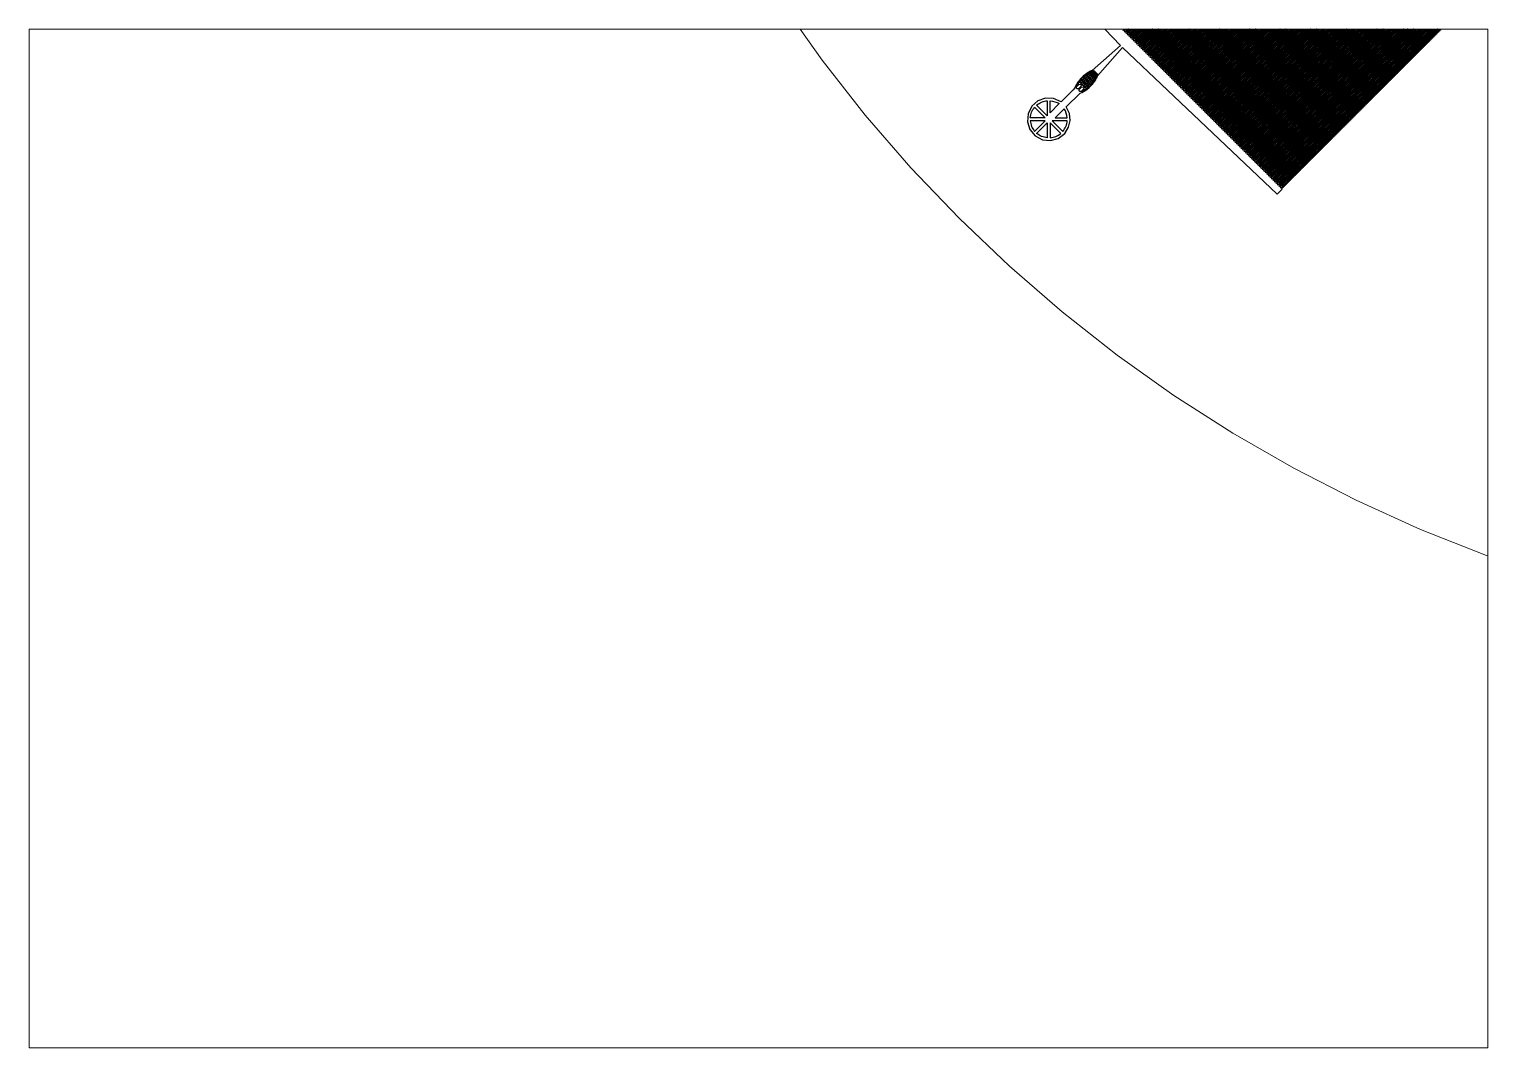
# Paper-space layout 'Layout6' of a CAD drawing. Extents: x 1.14 to 10.22, y 0.79 to 7.14.
# The model-space entities are those that its viewports show. They can reach past a viewport. Long polylines and large blocks are cut down to what shows.
import ezdxf

# ---------------------------------------------------------------- set-up
doc = ezdxf.new("R2010")
doc.units = 13
doc.header["$MEASUREMENT"] = 0
doc.layers.add('Main Layer', color=7, linetype='Continuous', lineweight=0)

# ---------------------------------------------------------------- blocks, each defined once
blk = doc.blocks.new('row')
blk.add_lwpolyline([(-20, -1000, -0.774597), (-20, -1039), (-20, -1050, -0.774597), (-20, -1089), (-20, -1100, -0.774597), (-20, -1139), (-20, -1150, -0.774597), (-20, -1189), (-20, -1200, -0.774597), (-20, -1239), (-20, -1250, -0.774597), (-20, -1289), (-20, -1300, -0.774597), (-20, -1339), (-20, -1350, -0.774597), (-20, -1389), (-20, -1400, -0.774597), (-20, -1439), (-20, -1450, -0.774597), (-20, -1489), (-20, -1500, -0.774597), (-20, -1539), (-20, -1550, -0.774597), (-20, -1589), (-20, -1600, -0.774597), (-20, -1639), (-20, -1650, -0.774597), (-20, -1689), (-20, -1700, -0.774597), (-20, -1739), (-20, -1750, -0.774597), (-20, -1789), (-20, -1800, -0.774597), (-20, -1839), (-20, -1850, -0.774597), (-20, -1889), (-20, -1900, -0.774597), (-20, -1939), (-20, -1950, -0.774597), (-20, -1989), (-20, -2000, -0.774597), (-20, -2039), (-20, -2050, -0.774597), (-20, -2089), (-20, -2100, -0.774597), (-20, -2139), (-20, -2150, -0.774597), (-20, -2189), (-20, -2200, -0.774597), (-20, -2239), (-20, -2250, -0.774597), (-20, -2289), (-20, -2300, -0.774597), (-20, -2339), (-20, -2350, -0.774597), (-20, -2389), (-20, -2400, -0.774597), (-20, -2439), (-20, -2450, -0.774597), (-20, -2489), (-20, -2500, -0.774597), (-20, -2539), (-20, -2550, -0.774597), (-20, -2589), (-20, -2600, -0.774597), (-20, -2639), (-20, -2650, -0.774597), (-20, -2689), (-20, -2700, -0.774597), (-20, -2739), (-20, -2750, -0.774597), (-20, -2789), (-20, -2800, -0.774597), (-20, -2839), (-20, -2850, -0.774597), (-20, -2889), (-20, -2900, -0.774597), (-20, -2939), (-20, -2950, -0.774597), (-20, -2989), (-20, -3000, -0.774597), (-20, -3039), (-20, -3050, -0.774597), (-20, -3089), (-20, -3100, -0.774597), (-20, -3139), (-20, -3150, -0.774597), (-20, -3189), (-20, -3200, -0.774597), (-20, -3239), (-20, -3250, -0.774597), (-20, -3289), (-20, -3300, -0.774597), (-20, -3339), (-20, -3350, -0.774597), (-20, -3389), (-20, -3400, -0.774597), (-20, -3439), (-20, -3450, -0.774597), (-20, -3489), (-20, -3500, -0.774597), (-20, -3539), (-20, -3550, -0.774597), (-20, -3589), (-20, -3600, -0.774597), (-20, -3639), (-20, -3650, -0.774597), (-20, -3689), (-20, -3700, -0.774597), (-20, -3739), (-20, -3750, -0.774597), (-20, -3789), (-20, -3800, -0.774597), (-20, -3839), (-20, -3850, -0.774597), (-20, -3889), (-20, -3900, -0.774597), (-20, -3939), (-20, -3950, -0.774597), (-20, -3989), (-20, -4000, -0.774597), (-20, -4039), (-20, -4050, -0.774597), (-20, -4089), (-20, -4100, -0.774597), (-20, -4139), (-20, -4150, -0.774597), (-20, -4189), (-20, -4200, -0.774597), (-20, -4239), (-20, -4250, -0.774597), (-20, -4289), (-20, -4300, -0.774597), (-20, -4339), (-20, -4350, -0.774597), (-20, -4389), (-20, -4400, -0.774597), (-20, -4439), (-20, -4450, -0.774597), (-20, -4489), (-20, -4500, -0.774597), (-20, -4539), (-20, -4550, -0.774597), (-20, -4589), (-20, -4600, -0.774597), (-20, -4639), (-20, -4650, -0.774597), (-20, -4689), (-20, -4700, -0.774597), (-20, -4739), (-20, -4750, -0.774597), (-20, -4789), (-20, -4800, -0.774597), (-20, -4839), (-20, -4850, -0.774597), (-20, -4889), (-20, -4900, -0.774597), (-20, -4939), (-20, -4950, -0.774597), (-20, -4989), (-20, -5000, -0.774597), (-20, -5039), (-20, -5050, -0.774597), (-20, -5089), (-20, -5100, -0.774597), (-20, -5139), (-20, -5150, -0.774597), (-20, -5189), (-20, -5200, -0.774597), (-20, -5239), (-20, -5250, -0.774597), (-20, -5289), (-20, -5300, -0.774597), (-20, -5339), (-20, -5350, -0.774597), (-20, -5389), (-20, -5400, -0.774597), (-20, -5439), (-20, -5450, -0.774597), (-20, -5489), (-20, -5500, -0.774597), (-20, -5539), (-20, -5550, -0.774597), (-20, -5589), (-20, -5600, -0.774597), (-20, -5639), (-20, -5650, -0.774597), (-20, -5689), (-20, -5700, -0.774597), (-20, -5739), (-20, -5750, -0.774597), (-20, -5789), (-20, -5800, -0.774597), (-20, -5839), (-20, -5850, -0.774597), (-20, -5889), (-20, -5900, -0.774597), (-20, -5939), (-20, -5950, -0.774597), (-20, -5989), (-20, -6000, -0.774597), (-20, -6039), (-20, -6050, -0.774597), (-20, -6089), (-20, -6100, -0.774597), (-20, -6139), (-20, -6150, -0.774597), (-20, -6189), (-20, -6200, -0.774597), (-20, -6239), (-20, -6250, -0.774597), (-20, -6289), (-20, -6300, -0.774597), (-20, -6339), (-20, -6350, -0.774597), (-20, -6389), (-20, -6400, -0.774597), (-20, -6439), (-20, -6450, -0.774597), (-20, -6489), (-20, -6500, -0.774597), (-20, -6539), (-20, -6550, -0.774597), (-20, -6589), (-20, -6600, -0.774597), (-20, -6639), (-20, -6650, -0.774597), (-20, -6689), (-20, -6700, -0.774597), (-20, -6739), (-20, -6750, -0.774597), (-20, -6789), (-20, -6800, -0.774597), (-20, -6839), (-20, -6850, -0.774597), (-20, -6889), (-20, -6900, -0.774597), (-20, -6939), (-20, -6950, -0.774597), (-20, -6989), (-20, -7000, -0.774597), (-20, -7039), (-20, -7050, -0.774597), (-20, -7089), (-20, -7100, -0.774597), (-20, -7139), (-20, -7150, -0.774597), (-20, -7189), (-20, -7200, -0.774597), (-20, -7239), (-20, -7250, -0.774597), (-20, -7289), (-20, -7300, -0.774597), (-20, -7339), (-20, -7350, -0.774597), (-20, -7389), (-20, -7400, -0.774597), (-20, -7439), (-20, -7450, -0.774597), (-20, -7489), (-20, -7500, -0.774597), (-20, -7539), (-20, -7550, -0.774597), (-20, -7589), (-20, -7600, -0.774597), (-20, -7639), (-20, -7650, -0.774597), (-20, -7689), (-20, -7700, -0.774597), (-20, -7739), (-20, -7750, -0.774597), (-20, -7789), (-20, -7800, -0.774597), (-20, -7839), (-20, -7850, -0.774597), (-20, -7889), (-20, -7900, -0.774597), (-20, -7939), (-20, -7950, -0.774597), (-20, -7989), (-20, -8000, -0.774597), (-20, -8039), (-20, -8050, -0.774597), (-20, -8089), (-20, -8100, -0.774597), (-20, -8139), (-20, -8150, -0.774597), (-20, -8189), (-20, -8200, -0.774597), (-20, -8239), (-20, -8250, -0.774597), (-20, -8289), (-20, -8300, -0.774597), (-20, -8339), (-20, -8350, -0.774597), (-20, -8389), (-20, -8400, -0.774597), (-20, -8439), (-20, -8450, -0.774597), (-20, -8489), (-20, -8500, -0.774597), (-20, -8539), (-20, -8550, -0.774597), (-20, -8589), (-20, -8600, -0.774597), (-20, -8639), (-20, -8650, -0.774597), (-20, -8689), (-20, -8700, -0.774597), (-20, -8739), (-20, -8750, -0.774597), (-20, -8789), (-20, -8800, -0.774597), (-20, -8839), (-20, -8850, -0.774597), (-20, -8889), (-20, -8900, -0.774597), (-20, -8939), (-20, -8950, -0.774597), (-20, -8989), (-20, -9000, -0.774597), (-20, -9039), (-20, -9050, -0.774597), (-20, -9089), (-20, -9100, -0.774597), (-20, -9139), (-20, -9150, -0.774597), (-20, -9189), (-20, -9200, -0.774597), (-20, -9239), (-20, -9250, -0.774597), (-20, -9289), (-20, -9300, -0.774597), (-20, -9339), (-20, -9350, -0.774597), (-20, -9389), (-20, -9400, -0.774597), (-20, -9439), (-20, -9450, -0.774597), (-20, -9489), (-20, -9500, -0.774597), (-20, -9539), (-20, -9550, -0.774597), (-20, -9589), (-20, -9600, -0.774597), (-20, -9639), (-20, -9650, -0.774597), (-20, -9689), (-20, -9700, -0.774597), (-20, -9739), (-20, -9750, -0.774597), (-20, -9789), (-20, -9800, -0.774597), (-20, -9839), (-20, -9850, -0.774597), (-20, -9889), (-20, -9900, -0.774597), (-20, -9939), (-20, -9950, -0.774597), (-20, -9989), (-20, -10000, -0.774597), (-20, -10039), (-20, -10050, -0.774597), (-20, -10089), (-20, -10100, -0.774597), (-20, -10139), (-20, -10150, -0.774597), (-20, -10189), (-20, -10200, -0.774597), (-20, -10239), (-20, -10250, -0.774597), (-20, -10289), (-20, -10300, -0.774597), (-20, -10339), (-20, -10350, -0.774597), (-20, -10389), (-20, -10400, -0.774597), (-20, -10439), (-20, -10450, -0.774597), (-20, -10489), (-20, -10500, -0.774597), (-20, -10539), (-20, -10550, -0.774597), (-20, -10589), (-20, -10600, -0.774597), (-20, -10639), (-20, -10650, -0.774597), (-20, -10689), (-20, -10700, -0.774597), (-20, -10739), (-20, -10750, -0.774597), (-20, -10789), (-20, -10800, -0.774597), (-20, -10839), (-20, -10850, -0.774597), (-20, -10889), (-20, -10900, -0.774597), (-20, -10939), (-20, -10950, -0.774597), (-20, -10989), (-20, -11000, -0.774597), (-20, -11039), (-20, -11050, -0.774597), (-20, -11089), (-20, -11100, -0.774597), (-20, -11139), (-20, -11150, -0.774597), (-20, -11189), (-20, -11200, -0.774597), (-20, -11239), (-20, -11250, -0.774597), (-20, -11289), (-20, -11300, -0.774597), (-20, -11339), (-20, -11350, -0.774597), (-20, -11389), (-20, -11400, -0.774597), (-20, -11439), (-20, -11450, -0.774597), (-20, -11489), (-20, -11500, -0.774597), (-20, -11539), (-20, -11550, -0.774597), (-20, -11589), (-20, -11600, -0.774597), (-20, -11639), (-20, -11650, -0.774597), (-20, -11689), (-20, -11700, -0.774597), (-20, -11739), (-20, -11750, -0.774597), (-20, -11789), (-20, -11800, -0.774597), (-20, -11839), (-20, -11850, -0.774597), (-20, -11889), (-20, -11900, -0.774597), (-20, -11939), (-20, -11950, -0.774597), (-20, -11989), (-20, -12000, -0.774597), (-20, -12039), (-20, -12050, -0.774597), (-20, -12089), (-20, -12100, -0.774597), (-20, -12139), (-20, -12150, -0.774597), (-20, -12189), (-20, -12200, -0.774597), (-20, -12239), (-20, -12250, -0.774597), (-20, -12289), (-20, -12300, -0.774597), (-20, -12339), (-20, -12350, -0.774597), (-20, -12389), (-20, -12400, -0.774597), (-20, -12439), (-20, -12450, -0.774597), (-20, -12489), (-20, -12500, -0.774597), (-20, -12539), (-20, -12550, -0.774597), (-20, -12589), (-20, -12600, -0.774597), (-20, -12639), (-20, -12650, -0.774597), (-20, -12689), (-20, -12700, -0.774597), (-20, -12739), (-20, -12750, -0.774597), (-20, -12789), (-20, -12800, -0.774597), (-20, -12839), (-20, -12850, -0.774597), (-20, -12889), (-20, -12900, -0.774597), (-20, -12939), (-20, -12950, -0.774597), (-20, -12989), (-20, -13000, -0.774597), (-20, -13039), (-20, -13050, -0.774597), (-20, -13089), (-20, -13100, -0.774597), (-20, -13139), (-20, -13150, -0.774597), (-20, -13189), (-20, -13200, -0.774597), (-20, -13239), (-20, -13250, -0.774597), (-20, -13289), (-20, -13300, -0.774597), (-20, -13339), (-20, -13350, -0.774597), (-20, -13389), (-20, -13400, -0.774597), (-20, -13439), (-20, -13450, -0.774597), (-20, -13489), (-20, -13500, -0.774597), (-20, -13539), (-20, -13550, -0.774597), (-20, -13589), (-20, -13600, -0.774597), (-20, -13639), (-20, -13650, -0.774597), (-20, -13689), (-20, -13700, -0.774597), (-20, -13739), (-20, -13750, -0.774597), (-20, -13789), (-20, -13800, -0.774597), (-20, -13839), (-20, -13850, -0.774597), (-20, -13889), (-20, -13900, -0.774597), (-20, -13939), (-20, -13950, -0.774597), (-20, -13989), (-20, -14000, -0.774597), (-20, -14039), (-20, -14050, -0.774597), (-20, -14089), (-20, -14100, -0.774597), (-20, -14139), (-20, -14150, -0.774597), (-20, -14189), (-20, -14200, -0.774597), (-20, -14239), (-20, -14250, -0.774597), (-20, -14289), (-20, -14300, -0.774597), (-20, -14339), (-20, -14350, -0.774597), (-20, -14389), (-20, -14400, -0.774597), (-20, -14439), (-20, -14450, -0.774597), (-20, -14489), (-20, -14500, -0.774597), (-20, -14539), (-20, -14550, -0.774597), (-20, -14589), (-20, -14600, -0.774597), (-20, -14639), (-20, -14650, -0.774597), (-20, -14689), (-20, -14700, -0.774597), (-20, -14739), (-20, -14750, -0.774597), (-20, -14789), (-20, -14800, -0.774597), (-20, -14839), (-20, -14850, -0.774597), (-20, -14889), (-20, -14900, -0.774597), (-20, -14939), (-20, -14950, -0.774597), (-20, -14989), (-20, -15000, -0.774597), (-20, -15039), (-20, -15050, -0.774597), (-20, -15089), (-20, -15100), (0, -15150), (25, -15150), (45, -15100), (45, -15089, -0.774597), (45, -15050), (45, -15039, -0.774597), (45, -15000), (45, -14989, -0.774597), (45, -14950), (45, -14939, -0.774597), (45, -14900), (45, -14889, -0.774597), (45, -14850), (45, -14839, -0.774597), (45, -14800), (45, -14789, -0.774597), (45, -14750), (45, -14739, -0.774597), (45, -14700), (45, -14689, -0.774597), (45, -14650), (45, -14639, -0.774597), (45, -14600), (45, -14589, -0.774597), (45, -14550), (45, -14539, -0.774597), (45, -14500), (45, -14489, -0.774597), (45, -14450), (45, -14439, -0.774597), (45, -14400), (45, -14389, -0.774597), (45, -14350), (45, -14339, -0.774597), (45, -14300), (45, -14289, -0.774597), (45, -14250), (45, -14239, -0.774597), (45, -14200), (45, -14189, -0.774597), (45, -14150), (45, -14139, -0.774597), (45, -14100), (45, -14089, -0.774597), (45, -14050), (45, -14039, -0.774597), (45, -14000), (45, -13989, -0.774597), (45, -13950), (45, -13939, -0.774597), (45, -13900), (45, -13889, -0.774597), (45, -13850), (45, -13839, -0.774597), (45, -13800), (45, -13789, -0.774597), (45, -13750), (45, -13739, -0.774597), (45, -13700), (45, -13689, -0.774597), (45, -13650), (45, -13639, -0.774597), (45, -13600), (45, -13589, -0.774597), (45, -13550), (45, -13539, -0.774597), (45, -13500), (45, -13489, -0.774597), (45, -13450), (45, -13439, -0.774597), (45, -13400), (45, -13389, -0.774597), (45, -13350), (45, -13339, -0.774597), (45, -13300), (45, -13289, -0.774597), (45, -13250), (45, -13239, -0.774597), (45, -13200), (45, -13189, -0.774597), (45, -13150), (45, -13139, -0.774597), (45, -13100), (45, -13089, -0.774597), (45, -13050), (45, -13039, -0.774597), (45, -13000), (45, -12989, -0.774597), (45, -12950), (45, -12939, -0.774597), (45, -12900), (45, -12889, -0.774597), (45, -12850), (45, -12839, -0.774597), (45, -12800), (45, -12789, -0.774597), (45, -12750), (45, -12739, -0.774597), (45, -12700), (45, -12689, -0.774597), (45, -12650), (45, -12639, -0.774597), (45, -12600), (45, -12589, -0.774597), (45, -12550), (45, -12539, -0.774597), (45, -12500), (45, -12489, -0.774597), (45, -12450), (45, -12439, -0.774597), (45, -12400), (45, -12389, -0.774597), (45, -12350), (45, -12339, -0.774597), (45, -12300), (45, -12289, -0.774597), (45, -12250), (45, -12239, -0.774597), (45, -12200), (45, -12189, -0.774597), (45, -12150), (45, -12139, -0.774597), (45, -12100), (45, -12089, -0.774597), (45, -12050), (45, -12039, -0.774597), (45, -12000), (45, -11989, -0.774597), (45, -11950), (45, -11939, -0.774597), (45, -11900), (45, -11889, -0.774597), (45, -11850), (45, -11839, -0.774597), (45, -11800), (45, -11789, -0.774597), (45, -11750), (45, -11739, -0.774597), (45, -11700), (45, -11689, -0.774597), (45, -11650), (45, -11639, -0.774597), (45, -11600), (45, -11589, -0.774597), (45, -11550), (45, -11539, -0.774597), (45, -11500), (45, -11489, -0.774597), (45, -11450), (45, -11439, -0.774597), (45, -11400), (45, -11389, -0.774597), (45, -11350), (45, -11339, -0.774597), (45, -11300), (45, -11289, -0.774597), (45, -11250), (45, -11239, -0.774597), (45, -11200), (45, -11189, -0.774597), (45, -11150), (45, -11139, -0.774597), (45, -11100), (45, -11089, -0.774597), (45, -11050), (45, -11039, -0.774597), (45, -11000), (45, -10989, -0.774597), (45, -10950), (45, -10939, -0.774597), (45, -10900), (45, -10889, -0.774597), (45, -10850), (45, -10839, -0.774597), (45, -10800), (45, -10789, -0.774597), (45, -10750), (45, -10739, -0.774597), (45, -10700), (45, -10689, -0.774597), (45, -10650), (45, -10639, -0.774597), (45, -10600), (45, -10589, -0.774597), (45, -10550), (45, -10539, -0.774597), (45, -10500), (45, -10489, -0.774597), (45, -10450), (45, -10439, -0.774597), (45, -10400), (45, -10389, -0.774597), (45, -10350), (45, -10339, -0.774597), (45, -10300), (45, -10289, -0.774597), (45, -10250), (45, -10239, -0.774597), (45, -10200), (45, -10189, -0.774597), (45, -10150), (45, -10139, -0.774597), (45, -10100), (45, -10089, -0.774597), (45, -10050), (45, -10039, -0.774597), (45, -10000), (45, -9989, -0.774597), (45, -9950), (45, -9939, -0.774597), (45, -9900), (45, -9889, -0.774597), (45, -9850), (45, -9839, -0.774597), (45, -9800), (45, -9789, -0.774597), (45, -9750), (45, -9739, -0.774597), (45, -9700), (45, -9689, -0.774597), (45, -9650), (45, -9639, -0.774597), (45, -9600), (45, -9589, -0.774597), (45, -9550), (45, -9539, -0.774597), (45, -9500), (45, -9489, -0.774597), (45, -9450), (45, -9439, -0.774597), (45, -9400), (45, -9389, -0.774597), (45, -9350), (45, -9339, -0.774597), (45, -9300), (45, -9289, -0.774597), (45, -9250), (45, -9239, -0.774597), (45, -9200), (45, -9189, -0.774597), (45, -9150), (45, -9139, -0.774597), (45, -9100), (45, -9089, -0.774597), (45, -9050), (45, -9039, -0.774597), (45, -9000), (45, -8989, -0.774597), (45, -8950), (45, -8939, -0.774597), (45, -8900), (45, -8889, -0.774597), (45, -8850), (45, -8839, -0.774597), (45, -8800), (45, -8789, -0.774597), (45, -8750), (45, -8739, -0.774597), (45, -8700), (45, -8689, -0.774597), (45, -8650), (45, -8639, -0.774597), (45, -8600), (45, -8589, -0.774597), (45, -8550), (45, -8539, -0.774597), (45, -8500), (45, -8489, -0.774597), (45, -8450), (45, -8439, -0.774597), (45, -8400), (45, -8389, -0.774597), (45, -8350), (45, -8339, -0.774597), (45, -8300), (45, -8289, -0.774597), (45, -8250), (45, -8239, -0.774597), (45, -8200), (45, -8189, -0.774597), (45, -8150), (45, -8139, -0.774597), (45, -8100), (45, -8089, -0.774597), (45, -8050), (45, -8039, -0.774597), (45, -8000), (45, -7989, -0.774597), (45, -7950), (45, -7939, -0.774597), (45, -7900), (45, -7889, -0.774597), (45, -7850), (45, -7839, -0.774597), (45, -7800), (45, -7789, -0.774597), (45, -7750), (45, -7739, -0.774597), (45, -7700), (45, -7689, -0.774597), (45, -7650), (45, -7639, -0.774597), (45, -7600), (45, -7589, -0.774597), (45, -7550), (45, -7539, -0.774597), (45, -7500), (45, -7489, -0.774597), (45, -7450), (45, -7439, -0.774597), (45, -7400), (45, -7389, -0.774597), (45, -7350), (45, -7339, -0.774597), (45, -7300), (45, -7289, -0.774597), (45, -7250), (45, -7239, -0.774597), (45, -7200), (45, -7189, -0.774597), (45, -7150), (45, -7139, -0.774597), (45, -7100), (45, -7089, -0.774597), (45, -7050), (45, -7039, -0.774597), (45, -7000), (45, -6989, -0.774597), (45, -6950), (45, -6939, -0.774597), (45, -6900), (45, -6889, -0.774597), (45, -6850), (45, -6839, -0.774597), (45, -6800), (45, -6789, -0.774597), (45, -6750), (45, -6739, -0.774597), (45, -6700), (45, -6689, -0.774597), (45, -6650), (45, -6639, -0.774597), (45, -6600), (45, -6589, -0.774597), (45, -6550), (45, -6539, -0.774597), (45, -6500), (45, -6489, -0.774597), (45, -6450), (45, -6439, -0.774597), (45, -6400), (45, -6389, -0.774597), (45, -6350), (45, -6339, -0.774597), (45, -6300), (45, -6289, -0.774597), (45, -6250), (45, -6239, -0.774597), (45, -6200), (45, -6189, -0.774597), (45, -6150), (45, -6139, -0.774597), (45, -6100), (45, -6089, -0.774597), (45, -6050), (45, -6039, -0.774597), (45, -6000), (45, -5989, -0.774597), (45, -5950), (45, -5939, -0.774597), (45, -5900), (45, -5889, -0.774597), (45, -5850), (45, -5839, -0.774597), (45, -5800), (45, -5789, -0.774597), (45, -5750), (45, -5739, -0.774597), (45, -5700), (45, -5689, -0.774597), (45, -5650), (45, -5639, -0.774597), (45, -5600), (45, -5589, -0.774597), (45, -5550), (45, -5539, -0.774597), (45, -5500), (45, -5489, -0.774597), (45, -5450), (45, -5439, -0.774597), (45, -5400), (45, -5389, -0.774597), (45, -5350), (45, -5339, -0.774597), (45, -5300), (45, -5289, -0.774597), (45, -5250), (45, -5239, -0.774597), (45, -5200), (45, -5189, -0.774597), (45, -5150), (45, -5139, -0.774597), (45, -5100), (45, -5089, -0.774597), (45, -5050), (45, -5039, -0.774597), (45, -5000), (45, -4989, -0.774597), (45, -4950), (45, -4939, -0.774597), (45, -4900), (45, -4889, -0.774597), (45, -4850), (45, -4839, -0.774597), (45, -4800), (45, -4789, -0.774597), (45, -4750), (45, -4739, -0.774597), (45, -4700), (45, -4689, -0.774597), (45, -4650), (45, -4639, -0.774597), (45, -4600), (45, -4589, -0.774597), (45, -4550), (45, -4539, -0.774597), (45, -4500), (45, -4489, -0.774597), (45, -4450), (45, -4439, -0.774597), (45, -4400), (45, -4389, -0.774597), (45, -4350), (45, -4339, -0.774597), (45, -4300), (45, -4289, -0.774597), (45, -4250), (45, -4239, -0.774597), (45, -4200), (45, -4189, -0.774597), (45, -4150), (45, -4139, -0.774597), (45, -4100), (45, -4089, -0.774597), (45, -4050), (45, -4039, -0.774597), (45, -4000), (45, -3989, -0.774597), (45, -3950), (45, -3939, -0.774597), (45, -3900), (45, -3889, -0.774597), (45, -3850), (45, -3839, -0.774597), (45, -3800), (45, -3789, -0.774597), (45, -3750), (45, -3739, -0.774597), (45, -3700), (45, -3689, -0.774597), (45, -3650), (45, -3639, -0.774597), (45, -3600), (45, -3589, -0.774597), (45, -3550), (45, -3539, -0.774597), (45, -3500), (45, -3489, -0.774597), (45, -3450), (45, -3439, -0.774597), (45, -3400), (45, -3389, -0.774597), (45, -3350), (45, -3339, -0.774597), (45, -3300), (45, -3289, -0.774597), (45, -3250), (45, -3239, -0.774597), (45, -3200), (45, -3189, -0.774597), (45, -3150), (45, -3139, -0.774597), (45, -3100), (45, -3089, -0.774597), (45, -3050), (45, -3039, -0.774597), (45, -3000), (45, -2989, -0.774597), (45, -2950), (45, -2939, -0.774597), (45, -2900), (45, -2889, -0.774597), (45, -2850), (45, -2839, -0.774597), (45, -2800), (45, -2789, -0.774597), (45, -2750), (45, -2739, -0.774597), (45, -2700), (45, -2689, -0.774597), (45, -2650), (45, -2639, -0.774597), (45, -2600), (45, -2589, -0.774597), (45, -2550), (45, -2539, -0.774597), (45, -2500), (45, -2489, -0.774597), (45, -2450), (45, -2439, -0.774597), (45, -2400), (45, -2389, -0.774597), (45, -2350), (45, -2339, -0.774597), (45, -2300), (45, -2289, -0.774597), (45, -2250), (45, -2239, -0.774597), (45, -2200), (45, -2189, -0.774597), (45, -2150), (45, -2139, -0.774597), (45, -2100), (45, -2089, -0.774597), (45, -2050), (45, -2039, -0.774597), (45, -2000), (45, -1989, -0.774597), (45, -1950), (45, -1939, -0.774597), (45, -1900), (45, -1889, -0.774597), (45, -1850), (45, -1839, -0.774597), (45, -1800), (45, -1789, -0.774597), (45, -1750), (45, -1739, -0.774597), (45, -1700), (45, -1689, -0.774597), (45, -1650), (45, -1639, -0.774597), (45, -1600), (45, -1589, -0.774597), (45, -1550), (45, -1539, -0.774597), (45, -1500), (45, -1489, -0.774597), (45, -1450), (45, -1439, -0.774597), (45, -1400), (45, -1389, -0.774597), (45, -1350), (45, -1339, -0.774597), (45, -1300), (45, -1289, -0.774597), (45, -1250), (45, -1239, -0.774597), (45, -1200), (45, -1189, -0.774597), (45, -1150), (45, -1139, -0.774597), (45, -1100), (45, -1089, -0.774597), (45, -1050), (45, -1039, -0.774597), (45, -1000), (45, -989, -0.774597), (45, -950), (45, -939, -0.774597), (45, -900), (45, -889, -0.774597), (45, -850), (45, -839, -0.774597), (45, -800), (45, -789, -0.774597), (45, -750), (45, -739, -0.774597), (45, -700), (45, -689, -0.774597), (45, -650), (45, -639, -0.774597), (45, -600), (45, -589, -0.774597), (45, -550), (45, -539, -0.774597), (45, -500), (45, -489, -0.774597), (45, -450), (45, -439, -0.774597), (45, -400), (45, -389, -0.774597), (45, -350), (45, -339, -0.774597), (45, -300), (45, -289, -0.774597), (45, -250), (45, -239, -0.774597), (45, -200), (45, -189, -0.774597), (45, -150), (45, -139, -0.774597), (45, -100), (45, -50), (45, -50), (25, 0), (0, 0), (-20, -50), (-20, -100, -0.774597), (-20, -139), (-20, -150, -0.774597), (-20, -189), (-20, -200, -0.774597), (-20, -239), (-20, -250, -0.774597), (-20, -289), (-20, -300, -0.774597), (-20, -339), (-20, -350, -0.774597), (-20, -389), (-20, -400, -0.774597), (-20, -439), (-20, -450, -0.774597), (-20, -489), (-20, -500, -0.774597), (-20, -539), (-20, -550, -0.774597), (-20, -589), (-20, -600, -0.774597), (-20, -639), (-20, -650, -0.774597), (-20, -689), (-20, -700, -0.774597), (-20, -739), (-20, -750, -0.774597), (-20, -789), (-20, -800, -0.774597), (-20, -839), (-20, -850, -0.774597), (-20, -889), (-20, -900, -0.774597), (-20, -939), (-20, -950, -0.774597), (-20, -989)], format="xyb", close=True)
blk = doc.blocks.new('*U8')
blk.add_lwpolyline([(-7500, -14729), (-50, -14929), (-125, -16243), (-143, -16277), (-157, -16310), (-163, -16326), (-176, -16370), (-182, -16392), (-198, -16472), (-204, -16508), (-212, -16608), (-212, -16740), (-202, -16840), (-198, -16880), (-156, -17041), (-125, -17100), (-125, -17193), (-125, -17784, 2.252077), (749, -18474, 0.347177), (125, -17784), (125, -17100), (156, -17041), (198, -16880), (203, -16840), (212, -16740), (213, -16608), (204, -16508), (198, -16472), (183, -16392), (177, -16370), (163, -16326), (158, -16310), (144, -16277), (125, -16243), (126, -16244), (50, -14929), (7500, -14729), (7500, -14479), (7487, -14479), (7467, -14429), (7467, -14417, 0.774597), (7467, -14379), (7467, -14367, 0.774597), (7467, -14329), (7467, -14317, 0.774597), (7467, -14279), (7467, -14267, 0.774597), (7467, -14229), (7467, -14217, 0.774597), (7467, -14179), (7467, -14167, 0.774597), (7467, -14129), (7467, -14117, 0.774597), (7467, -14079), (7467, -14067, 0.774597), (7467, -14029), (7467, -14017, 0.774597), (7467, -13979), (7467, -13967, 0.774597), (7467, -13929), (7467, -13917, 0.774597), (7467, -13879), (7467, -13867, 0.774597), (7467, -13829), (7467, -13817, 0.774597), (7467, -13779), (7467, -13767, 0.774597), (7467, -13729), (7467, -13717, 0.774597), (7467, -13679), (7467, -13667, 0.774597), (7467, -13629), (7467, -13617, 0.774597), (7467, -13579), (7467, -13567, 0.774597), (7467, -13529), (7467, -13517, 0.774597), (7467, -13479), (7467, -13467, 0.774597), (7467, -13429), (7467, -13417, 0.774597), (7467, -13379), (7467, -13367, 0.774597), (7467, -13329), (7467, -13317, 0.774597), (7467, -13279), (7467, -13267, 0.774597), (7467, -13229), (7467, -13217, 0.774597), (7467, -13179), (7467, -13167, 0.774597), (7467, -13129), (7467, -13117, 0.774597), (7467, -13079), (7467, -13067, 0.774597), (7467, -13029), (7467, -13017, 0.774597), (7467, -12979), (7467, -12967, 0.774597), (7467, -12929), (7467, -12917, 0.774597), (7467, -12879), (7467, -12867, 0.774597), (7467, -12829), (7467, -12817, 0.774597), (7467, -12779), (7467, -12767, 0.774597), (7467, -12729), (7467, -12717, 0.774597), (7467, -12679), (7467, -12667, 0.774597), (7467, -12629), (7467, -12617, 0.774597), (7467, -12579), (7467, -12567, 0.774597), (7467, -12529), (7467, -12517, 0.774597), (7467, -12479), (7467, -12467, 0.774597), (7467, -12429), (7467, -12417, 0.774597), (7467, -12379), (7467, -12367, 0.774597), (7467, -12329), (7467, -12317, 0.774597), (7467, -12279), (7467, -12267, 0.774597), (7467, -12229), (7467, -12217, 0.774597), (7467, -12179), (7467, -12167, 0.774597), (7467, -12129), (7467, -12117, 0.774597), (7467, -12079), (7467, -12067, 0.774597), (7467, -12029), (7467, -12017, 0.774597), (7467, -11979), (7467, -11967, 0.774597), (7467, -11929), (7467, -11917, 0.774597), (7467, -11879), (7467, -11867, 0.774597), (7467, -11829), (7467, -11817, 0.774597), (7467, -11779), (7467, -11767, 0.774597), (7467, -11729), (7467, -11717, 0.774597), (7467, -11679), (7467, -11667, 0.774597), (7467, -11629), (7467, -11617, 0.774597), (7467, -11579), (7467, -11567, 0.774597), (7467, -11529), (7467, -11517, 0.774597), (7467, -11479), (7467, -11467, 0.774597), (7467, -11429), (7467, -11417, 0.774597), (7467, -11379), (7467, -11367, 0.774597), (7467, -11329), (7467, -11317, 0.774597), (7467, -11279), (7467, -11267, 0.774597), (7467, -11229), (7467, -11217, 0.774597), (7467, -11179), (7467, -11167, 0.774597), (7467, -11129), (7467, -11117, 0.774597), (7467, -11079), (7467, -11067, 0.774597), (7467, -11029), (7467, -11017, 0.774597), (7467, -10979), (7467, -10967, 0.774597), (7467, -10929), (7467, -10917, 0.774597), (7467, -10879), (7467, -10867, 0.774597), (7467, -10829), (7467, -10817, 0.774597), (7467, -10779), (7467, -10767, 0.774597), (7467, -10729), (7467, -10717, 0.774597), (7467, -10679), (7467, -10667, 0.774597), (7467, -10629), (7467, -10617, 0.774597), (7467, -10579), (7467, -10567, 0.774597), (7467, -10529), (7467, -10517, 0.774597), (7467, -10479), (7467, -10467, 0.774597), (7467, -10429), (7467, -10417, 0.774597), (7467, -10379), (7467, -10367, 0.774597), (7467, -10329), (7467, -10317, 0.774597), (7467, -10279), (7467, -10267, 0.774597), (7467, -10229), (7467, -10217, 0.774597), (7467, -10179), (7467, -10167, 0.774597), (7467, -10129), (7467, -10117, 0.774597), (7467, -10079), (7467, -10067, 0.774597), (7467, -10029), (7467, -10017, 0.774597), (7467, -9979), (7467, -9967, 0.774597), (7467, -9929), (7467, -9917, 0.774597), (7467, -9879), (7467, -9867, 0.774597), (7467, -9829), (7467, -9817, 0.774597), (7467, -9779), (7467, -9767, 0.774597), (7467, -9729), (7467, -9717, 0.774597), (7467, -9679), (7467, -9667, 0.774597), (7467, -9629), (7467, -9617, 0.774597), (7467, -9579), (7467, -9567, 0.774597), (7467, -9529), (7467, -9517, 0.774597), (7467, -9479), (7467, -9467, 0.774597), (7467, -9429), (7467, -9417, 0.774597), (7467, -9379), (7467, -9367, 0.774597), (7467, -9329), (7467, -9317, 0.774597), (7467, -9279), (7467, -9267, 0.774597), (7467, -9229), (7467, -9217, 0.774597), (7467, -9179), (7467, -9167, 0.774597), (7467, -9129), (7467, -9117, 0.774597), (7467, -9079), (7467, -9067, 0.774597), (7467, -9029), (7467, -9017, 0.774597), (7467, -8979), (7467, -8967, 0.774597), (7467, -8929), (7467, -8917, 0.774597), (7467, -8879), (7467, -8867, 0.774597), (7467, -8829), (7467, -8817, 0.774597), (7467, -8779), (7467, -8767, 0.774597), (7467, -8729), (7467, -8717, 0.774597), (7467, -8679), (7467, -8667, 0.774597), (7467, -8629), (7467, -8617, 0.774597), (7467, -8579), (7467, -8567, 0.774597), (7467, -8529), (7467, -8517, 0.774597), (7467, -8479), (7467, -8467, 0.774597), (7467, -8429), (7467, -8417, 0.774597), (7467, -8379), (7467, -8367, 0.774597), (7467, -8329), (7467, -8317, 0.774597), (7467, -8279), (7467, -8267, 0.774597), (7467, -8229), (7467, -8217, 0.774597), (7467, -8179), (7467, -8167, 0.774597), (7467, -8129), (7467, -8117, 0.774597), (7467, -8079), (7467, -8067, 0.774597), (7467, -8029), (7467, -8017, 0.774597), (7467, -7979), (7467, -7967, 0.774597), (7467, -7929), (7467, -7917, 0.774597), (7467, -7879), (7467, -7867, 0.774597), (7467, -7829), (7467, -7817, 0.774597), (7467, -7779), (7467, -7767, 0.774597), (7467, -7729), (7467, -7717, 0.774597), (7467, -7679), (7467, -7667, 0.774597), (7467, -7629), (7467, -7617, 0.774597), (7467, -7579), (7467, -7567, 0.774597), (7467, -7529), (7467, -7517, 0.774597), (7467, -7479), (7467, -7467, 0.774597), (7467, -7429), (7467, -7417, 0.774597), (7467, -7379), (7467, -7367, 0.774597), (7467, -7329), (7467, -7317, 0.774597), (7467, -7279), (7467, -7267, 0.774597), (7467, -7229), (7467, -7217, 0.774597), (7467, -7179), (7467, -7167, 0.774597), (7467, -7129), (7467, -7117, 0.774597), (7467, -7079), (7467, -7067, 0.774597), (7467, -7029), (7467, -7017, 0.774597), (7467, -6979), (7467, -6967, 0.774597), (7467, -6929), (7467, -6917, 0.774597), (7467, -6879), (7467, -6867, 0.774597), (7467, -6829), (7467, -6817, 0.774597), (7467, -6779), (7467, -6767, 0.774597), (7467, -6729), (7467, -6717, 0.774597), (7467, -6679), (7467, -6667, 0.774597), (7467, -6629), (7467, -6617, 0.774597), (7467, -6579), (7467, -6567, 0.774597), (7467, -6529), (7467, -6517, 0.774597), (7467, -6479), (7467, -6467, 0.774597), (7467, -6429), (7467, -6417, 0.774597), (7467, -6379), (7467, -6367, 0.774597), (7467, -6329), (7467, -6317, 0.774597), (7467, -6279), (7467, -6267, 0.774597), (7467, -6229)], format="xyb")
for points in [[(-144, -16360), (-144, -16330), (-136, -16320), (-126, -16320), (-119, -16330), (-119, -16360), (-126, -16370), (-136, -16370)], [(-136, -16320), (-126, -16320)], [(-127, -16302), (-127, -16272), (-120, -16262), (-110, -16262), (-102, -16272), (-102, -16302), (-110, -16312), (-120, -16312)], [(-120, -16262), (-110, -16262)], [(-86, -16244), (-93, -16254), (-103, -16254), (-111, -16244), (-92, -16205), (-86, -16214)], [(-111, -16360), (-111, -16330), (-103, -16320), (-93, -16320), (-86, -16330), (-86, -16360), (-93, -16370), (-103, -16370)], [(-103, -16320), (-93, -16320)], [(-94, -16302), (-94, -16272), (-87, -16262), (-77, -16262), (-69, -16272), (-69, -16302), (-77, -16312), (-87, -16312)], [(-87, -16262), (-77, -16262)], [(-78, -16244), (-78, -16214), (-70, -16204), (-60, -16204), (-53, -16214), (-53, -16244), (-60, -16254), (-70, -16254)], [(-78, -16360), (-78, -16330), (-70, -16320), (-60, -16320), (-53, -16330), (-53, -16360), (-60, -16370), (-70, -16370)], [(-70, -16204), (-60, -16204)], [(-70, -16320), (-60, -16320)], [(-61, -16302), (-61, -16272), (-54, -16262), (-44, -16262), (-36, -16272), (-36, -16302), (-44, -16312), (-54, -16312)], [(-54, -16262), (-44, -16262)], [(-45, -16244), (-45, -16214), (-37, -16204), (-27, -16204), (-20, -16214), (-20, -16244), (-27, -16254), (-37, -16254)], [(-45, -16360), (-45, -16330), (-37, -16320), (-27, -16320), (-20, -16330), (-20, -16360), (-27, -16370), (-37, -16370)], [(-37, -16204), (-27, -16204)], [(-37, -16320), (-27, -16320)], [(-28, -16302), (-28, -16272), (-21, -16262), (-11, -16262), (-3, -16272), (-3, -16302), (-11, -16312), (-21, -16312)], [(-21, -16262), (-11, -16262)], [(-12, -16244), (-12, -16214), (-4, -16204), (6, -16204), (13, -16214), (13, -16244), (6, -16254), (-4, -16254)], [(-12, -16360), (-12, -16330), (-4, -16320), (6, -16320), (13, -16330), (13, -16360), (6, -16370), (-4, -16370)], [(-4, -16204), (6, -16204)], [(-4, -16320), (6, -16320)], [(5, -16302), (5, -16272), (12, -16262), (22, -16262), (30, -16272), (30, -16302), (22, -16312), (12, -16312)], [(12, -16262), (22, -16262)], [(21, -16244), (21, -16214), (29, -16204), (39, -16204), (46, -16214), (46, -16244), (39, -16254), (29, -16254)], [(21, -16360), (21, -16330), (29, -16320), (39, -16320), (46, -16330), (46, -16360), (39, -16370), (29, -16370)], [(29, -16204), (39, -16204)], [(29, -16320), (39, -16320)], [(38, -16302), (38, -16272), (45, -16262), (55, -16262), (63, -16272), (63, -16302), (55, -16312), (45, -16312)], [(45, -16262), (55, -16262)], [(54, -16244), (54, -16214), (62, -16204), (72, -16204), (79, -16214), (79, -16244), (72, -16254), (62, -16254)], [(54, -16360), (54, -16330), (62, -16320), (72, -16320), (79, -16330), (79, -16360), (72, -16370), (62, -16370)], [(62, -16204), (72, -16204)], [(62, -16320), (72, -16320)], [(71, -16302), (71, -16272), (78, -16262), (88, -16262), (96, -16272), (96, -16302), (88, -16312), (78, -16312)], [(78, -16262), (88, -16262)], [(93, -16206), (112, -16244), (105, -16254), (95, -16254), (87, -16244), (87, -16214)], [(87, -16360), (87, -16330), (95, -16320), (105, -16320), (112, -16330), (112, -16360), (105, -16370), (95, -16370)], [(95, -16320), (105, -16320)], [(104, -16302), (104, -16272), (111, -16262), (121, -16262), (129, -16272), (129, -16302), (121, -16312), (111, -16312)], [(111, -16262), (121, -16262)], [(120, -16360), (120, -16330), (128, -16320), (138, -16320), (145, -16330), (145, -16360), (138, -16370), (128, -16370)], [(128, -16320), (138, -16320)], [(-173, -16528), (-188, -16508), (-196, -16508), (-204, -16608), (-188, -16608), (-173, -16588)], [(-173, -16820), (-188, -16840), (-194, -16840), (-204, -16740), (-188, -16740), (-173, -16760)], [(-188, -16740), (-204, -16740)], [(-175, -16492), (-190, -16472), (-174, -16392), (-155, -16392), (-140, -16412), (-140, -16472), (-155, -16492)], [(-190, -16704), (-190, -16644), (-175, -16624), (-155, -16624), (-140, -16644), (-140, -16704), (-155, -16724), (-175, -16724)], [(-175, -16624), (-155, -16624)], [(-155, -16392), (-174, -16392)], [(-157, -16588), (-157, -16528), (-142, -16508), (-122, -16508), (-107, -16528), (-107, -16588), (-122, -16608), (-142, -16608)], [(-157, -16820), (-157, -16760), (-142, -16740), (-122, -16740), (-107, -16760), (-107, -16820), (-122, -16840), (-142, -16840)], [(-142, -16508), (-122, -16508)], [(-142, -16740), (-122, -16740)], [(-124, -16472), (-124, -16412), (-109, -16392), (-89, -16392), (-74, -16412), (-74, -16472), (-89, -16492), (-109, -16492)], [(-124, -16704), (-124, -16644), (-109, -16624), (-89, -16624), (-74, -16644), (-74, -16704), (-89, -16724), (-109, -16724)], [(-109, -16392), (-89, -16392)], [(-109, -16624), (-89, -16624)], [(-91, -16588), (-91, -16528), (-76, -16508), (-56, -16508), (-41, -16528), (-41, -16588), (-56, -16608), (-76, -16608)], [(-91, -16820), (-91, -16760), (-76, -16740), (-56, -16740), (-41, -16760), (-41, -16820), (-56, -16840), (-76, -16840)], [(-76, -16508), (-56, -16508)], [(-76, -16740), (-56, -16740)], [(-58, -16472), (-58, -16412), (-43, -16392), (-23, -16392), (-8, -16412), (-8, -16472), (-23, -16492), (-43, -16492)], [(-58, -16704), (-58, -16644), (-43, -16624), (-23, -16624), (-8, -16644), (-8, -16704), (-23, -16724), (-43, -16724)], [(-43, -16392), (-23, -16392)], [(-43, -16624), (-23, -16624)], [(-25, -16588), (-25, -16528), (-10, -16508), (10, -16508), (25, -16528), (25, -16588), (10, -16608), (-10, -16608)], [(-25, -16820), (-25, -16760), (-10, -16740), (10, -16740), (25, -16760), (25, -16820), (10, -16840), (-10, -16840)], [(-10, -16508), (10, -16508)], [(-10, -16740), (10, -16740)], [(8, -16472), (8, -16412), (23, -16392), (43, -16392), (58, -16412), (58, -16472), (43, -16492), (23, -16492)], [(8, -16704), (8, -16644), (23, -16624), (43, -16624), (58, -16644), (58, -16704), (43, -16724), (23, -16724)], [(23, -16392), (43, -16392)], [(23, -16624), (43, -16624)], [(41, -16588), (41, -16528), (56, -16508), (76, -16508), (91, -16528), (91, -16588), (76, -16608), (56, -16608)], [(41, -16820), (41, -16760), (56, -16740), (76, -16740), (91, -16760), (91, -16820), (76, -16840), (56, -16840)], [(56, -16508), (76, -16508)], [(56, -16740), (76, -16740)], [(74, -16472), (74, -16412), (89, -16392), (109, -16392), (124, -16412), (124, -16472), (109, -16492), (89, -16492)], [(74, -16704), (74, -16644), (89, -16624), (109, -16624), (124, -16644), (124, -16704), (109, -16724), (89, -16724)], [(89, -16392), (109, -16392)], [(89, -16624), (109, -16624)], [(107, -16588), (107, -16528), (122, -16508), (142, -16508), (157, -16528), (157, -16588), (142, -16608), (122, -16608)], [(107, -16820), (107, -16760), (122, -16740), (142, -16740), (157, -16760), (157, -16820), (142, -16840), (122, -16840)], [(122, -16508), (142, -16508)], [(122, -16740), (142, -16740)], [(155, -16492), (140, -16472), (140, -16412), (155, -16392), (175, -16392), (190, -16472), (175, -16492)], [(140, -16704), (140, -16644), (155, -16624), (175, -16624), (190, -16644), (190, -16704), (175, -16724), (155, -16724)], [(155, -16392), (175, -16392)], [(155, -16624), (175, -16624)], [(173, -16528), (188, -16508), (196, -16508), (205, -16608), (188, -16608), (173, -16588)], [(173, -16760), (188, -16740), (204, -16740), (195, -16840), (188, -16840), (173, -16820)], [(196, -16508), (188, -16508)], [(204, -16740), (188, -16740)], [(-190, -16872), (-178, -16872), (-148, -16912), (-148, -17033)], [(-181, -16872), (-178, -16872)], [(-116, -16912), (-86, -16872), (-46, -16872), (-16, -16912), (-16, -17032), (-46, -17072), (-86, -17072), (-116, -17032)], [(-86, -16872), (-46, -16872)], [(16, -16912), (46, -16872), (86, -16872), (116, -16912), (116, -17032), (86, -17072), (46, -17072), (16, -17032)], [(46, -16872), (86, -16872)], [(190, -16872), (178, -16872), (148, -16912), (148, -17033)], [(182, -16872), (178, -16872)]]:
    blk.add_lwpolyline(points, close=True)
for points in [[(-493, -18101), (-120, -18474), (-648, -18474, -0.159174), (-493, -18101, -685.293783)], [(-125, -17876), (-125, -18328), (-423, -18030, -0.092093), (-125, -17876, -169.237242)], [(494, -18101), (121, -18474), (648, -18474, 0.159174), (494, -18101, 0.001676)], [(125, -17886), (125, -18328), (423, -18030, 0.129437), (125, -17886, 0.002578)], [(-493, -18946, -0.159174), (-648, -18574), (-120, -18574), (-495, -18948), (-493, -18946)], [(-50, -19172), (-50, -18644), (-424, -19019), (-423, -19017, 0.159174), (-50, -19172, -0.000484)], [(423, -19017, -0.159174), (50, -19172), (50, -18644), (423, -19017)], [(494, -18946, 0.159174), (648, -18574), (121, -18574), (494, -18946)]]:
    blk.add_lwpolyline(points, format="xyb", close=True)
for p in [(-762, 671), (-688, 671), (-612, 671), (-538, 671), (-462, 671), (-388, 671), (-312, 671), (-238, 671), (-163, 671), (-88, 671), (-12, 671), (62, 671), (138, 671), (212, 671), (288, 671), (362, 671), (438, 671), (512, 671), (588, 671), (662, 671), (738, 671), (812, 671), (888, 671), (962, 671), (1038, 671), (1112, 671), (1188, 671), (1262, 671), (1338, 671), (1412, 671), (1488, 671), (1562, 671), (1638, 671), (1712, 671), (1788, 671), (1862, 671), (1938, 671), (2012, 671), (2088, 671), (2162, 671), (2238, 671), (2312, 671), (2388, 671), (2462, 671), (2538, 671), (2612, 671), (2688, 671), (2762, 671), (2838, 671), (2912, 671), (2988, 671), (3062, 671), (3138, 671), (3212, 671), (3288, 671), (3362, 671), (3438, 671), (3512, 671), (3588, 671), (3662, 671), (3738, 671), (3812, 671), (3888, 671), (3962, 671), (4038, 671), (4112, 671), (4188, 671), (4262, 671), (4338, 671), (4412, 671), (4488, 671), (4562, 671), (4638, 671), (4712, 671), (4788, 671), (4862, 671), (4938, 671), (5012, 671), (5088, 671), (5162, 671), (5238, 671), (5312, 671), (5388, 671), (5462, 671), (5538, 671), (5612, 671), (5688, 671), (5762, 671), (5838, 671), (5912, 671), (5988, 671), (6062, 671), (6138, 671), (6212, 671), (6288, 671), (6362, 671), (6438, 671), (6512, 671), (6588, 671), (6662, 671), (6738, 671), (6812, 671), (6888, 671), (6962, 671), (7038, 671), (7112, 671), (7188, 671), (7262, 671), (7338, 671), (7412, 671)]:
    blk.add_blockref('row', p)
blk = doc.blocks.new('*U9')
at = {"color": 0, "linetype": 'ByBlock', "lineweight": -2, "transparency": 16777216, "rotation": 314.9999999999999}
blk.add_blockref('*U8', (35171, 35560), dxfattribs=at)

msp = doc.modelspace()

# ---------------------------------------------------------------- linework, layer by layer
at = {"layer": 'Main Layer'}
msp.add_circle((54856, 54920), 50800, dxfattribs=at)

# ---------------------------------------------------------------- block references
at = {"lineweight": 0}
msp.add_blockref('*U9', (0, 0), dxfattribs=at)

psp = doc.layouts.new('Layout6')

# ---------------------------------------------------------------- viewports
at = {"layer": '0', "view_target_point": (187.5, 125)}
psp.add_viewport(center=(5.6775, 3.9658), size=(9.084, 6.345334), view_center_point=(11731.75, 7667), view_height=35643.947368, dxfattribs=at)

doc.saveas('drawing.dxf')
